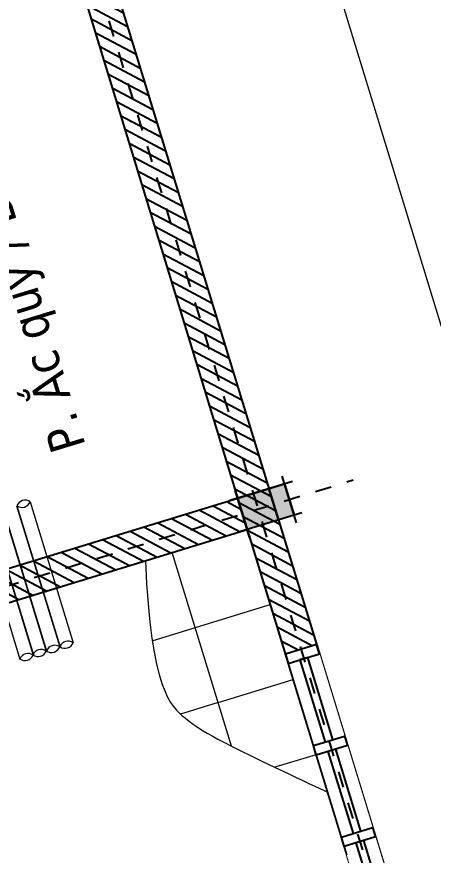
# Model space of a CAD drawing. Header units: inches. Extents: x 543393 to 2689207, y 1841861 to 9121372.
# Drawn here: x 547522.07 to 547524.61, y 1841965.39 to 1841970.52 of the extents above; entities that cross this region are included whole.
import ezdxf
from ezdxf.enums import TextEntityAlignment as Align

# ---------------------------------------------------------------- set-up
doc = ezdxf.new("R2010")
doc.units = ezdxf.units.IN
doc.header["$MEASUREMENT"] = 0
doc.set_wipeout_variables(frame=1)
doc.linetypes.add('ACAD_ISO04W100', pattern=[30, 24, -3, 0, -3])
for name, color, linetype, lineweight in [('00', 5, 'Continuous', 9), ('02 Xref HH1 NDK$0$00', 11, 'Continuous', 25), ('Kich thuoc', 8, 'Continuous', 18), ('MBXD$0$A-Wall', 31, 'Continuous', 18), ('MBXD$0$Tam HPL', 30, 'Continuous', 15), ('MUONG2', 9, 'Continuous', 9), ('TB moi', 3, 'Continuous', 9), ('TEXT_Phong', 1, 'Continuous', 20)]:
    doc.layers.add(name, color=color, linetype=linetype, lineweight=lineweight)
for name, color, linetype in [('02 Xref HH1 MBXD$0$0.0', 4, 'Continuous'), ('02 Xref HH1 MBXD$0$02', 8, 'Continuous'), ('02 Xref HH1 NDK$0$Nha_cot', 5, 'Continuous'), ('CENTER', 8, 'ACAD_ISO04W100'), ('MB NDK$0$MB NDK$0$Muong cap', 7, 'Continuous'), ('Noi that', 155, 'Continuous'), ('TUONG-ACO', 2, 'Continuous')]:
    doc.layers.add(name, color=color, linetype=linetype)
doc.styles.add('Tahoma-R', font='tahoma.ttf')

# ---------------------------------------------------------------- blocks, each defined once
blk = doc.blocks.new('02 Xref HH1 MBXD$0$XRF-HH1-NDK$0$A$C36057a99')
h = blk.add_hatch(color=256)
h.dxf.hatch_style = 1
h.paths.add_polyline_path([(-100, 0), (100, 0), (100, 300), (-100, 300)])
blk.add_lwpolyline([(-100, 0), (100, 0), (100, 300), (-100, 300)], close=True)
blk = doc.blocks.new('ssss')
at = {"layer": 'Noi that', "color": 152, "ltscale": 200}
blk.add_lwpolyline([(-98157.35999999977, -29814.38267590596), (-95757.35999999977, -29814.38267590608), (-95757.35999999977, -29614.38267590596), (-98157.35999999977, -29614.38267590608)], close=True, dxfattribs=at)
at = {"layer": 'TUONG-ACO', "color": 50, "ltscale": 200}
for p, q in [((-98157.35999999977, -29614.38267590596), (-98157.35999999977, -29814.38267590584)), ((-95757.35999999977, -29614.38267590596), (-95757.35999999977, -29814.38267590596))]:
    blk.add_line(p, q, dxfattribs=at)
blk.add_wipeout([(-98157.35999999977, -29614.38267590596), (-95757.35999999977, -29614.38267590596), (-95757.35999999977, -29814.382675906076), (-98157.35999999977, -29814.382675906076), (-98157.35999999977, -29614.38267590608)]).dxf.layer = 'MB NDK$0$MB NDK$0$Muong cap'
at = {"layer": 'Noi that', "color": 152, "ltscale": 200}
for points in [[(-98157.35999999977, -29614.38267590596), (-98097.35999999977, -29614.38267590608), (-98097.35999999977, -29814.38267590596), (-98157.35999999977, -29814.38267590596)], [(-97572.35999999977, -29614.38267590596), (-97512.35999999977, -29614.38267590596), (-97512.35999999977, -29814.38267590596), (-97572.35999999977, -29814.38267590596)], [(-96987.35999999977, -29614.38267590602), (-96927.35999999977, -29614.38267590602), (-96927.35999999977, -29814.38267590602), (-96987.35999999977, -29814.38267590602)], [(-96402.35999999977, -29614.38267590599), (-96342.35999999977, -29614.38267590596), (-96342.35999999977, -29814.38267590596), (-96402.35999999977, -29814.38267590596)], [(-95757.35999999977, -29614.38267590596), (-95817.35999999977, -29614.38267590596), (-95817.35999999977, -29814.38267590596), (-95757.35999999977, -29814.38267590596)]]:
    blk.add_lwpolyline(points, close=True, dxfattribs=at)
for points in [[(-97572.35999999977, -29689.38267590596), (-98097.35999999977, -29689.38267590596), (-98097.35999999977, -29739.38267590596), (-97572.35999999977, -29739.38267590596)], [(-96987.35999999977, -29689.38267590596), (-97512.35999999977, -29689.38267590596), (-97512.35999999977, -29739.38267590596), (-96987.35999999977, -29739.38267590596)], [(-96402.35999999977, -29689.38267590602), (-96927.35999999977, -29689.38267590602)], [(-96402.35999999977, -29689.38267590596), (-96417.35999999977, -29689.38267590596)], [(-96342.35999999977, -29739.38267590596), (-95817.35999999977, -29739.38267590596), (-95817.35999999977, -29689.38267590596), (-96342.35999999977, -29689.38267590596)], [(-96927.35999999977, -29739.38267590602), (-96402.35999999977, -29739.38267590602)], [(-96417.35999999977, -29739.38267590596), (-96402.35999999977, -29739.38267590596)]]:
    blk.add_lwpolyline(points, dxfattribs=at)
blk = doc.blocks.new('02 Xref HH1 NDK$0$333')
at = {"layer": '02 Xref HH1 NDK$0$Nha_cot'}
h = blk.add_hatch(color=256, dxfattribs=at)
h.paths.add_polyline_path([(-99.99999999998545, 99.99999999999818), (-99.99999999998545, 0), (100.0000000000146, 0), (100.0000000000146, 99.99999999999818)])
h.paths.add_polyline_path([(100.0000000000146, -200.0000000000018), (100.0000000000146, 0), (-99.99999999998545, 0), (-99.99999999998543, -200.0000000000018)])
for p, q in [((-99.99999999998545, 149.9999999999982), (-99.99999999998545, -250.0000000000018)), ((100.0000000000146, 149.9999999999982), (100.0000000000146, -250.0000000000018)), ((150.0000000000146, 99.99999999999818), (-149.9999999999854, 99.99999999999818)), ((100.0000000000146, 99.99999999999272), (-99.99999999998545, 99.99999999999272)), ((99.99999999998545, 0), (-99.99999999998545, 0)), ((150.0000000000146, -200.0000000000018), (-149.9999999999854, -200.0000000000018))]:
    blk.add_line(p, q, dxfattribs=at)
blk = doc.blocks.new('02 Xref HH1 NDK$0$khung')
at = {"layer": '02 Xref HH1 NDK$0$Nha_cot', "rotation": 180}
blk.add_blockref('02 Xref HH1 NDK$0$333', (25300.00000000001, -11549.99999999997), dxfattribs=at)
blk = doc.blocks.new('NDK1')
at = {"layer": '02 Xref HH1 MBXD$0$02'}
h = blk.add_hatch(dxfattribs=at)
h.set_pattern_fill('ANSI31', color=256, scale=500, angle=-90.00000000000001)
h.set_pattern_definition([(315, (239317.2439360879, 83643.51714219354), (44.19417382415923, 44.19417382415921), [])])
h.paths.add_polyline_path([(239217.2439360879, 82743.51714219354), (239417.2439360879, 82743.51714219354), (239417.2439360879, 83543.51714219354), (243117.2439360879, 83543.41400660147), (243117.2439360879, 83743.41400660147), (239217.2439360879, 83743.51714219354)])
h.paths.add_polyline_path([(239217.2439360879, 78543.51714219354), (239417.2439360879, 78543.51714219354), (239417.2439360879, 80343.51714219354), (239217.2439360879, 80343.51714219354)])
h.paths.add_polyline_path([(239217.2439360879, 74343.51714219354), (239417.2439360879, 74343.51714219354), (239417.2439360879, 76143.51714219354), (239217.2439360879, 76143.51714219354)])
h.paths.add_polyline_path([(239217.2439360879, 70143.51714219357), (239417.2439360879, 70143.51714219357), (239417.2439360879, 71943.51714219354), (239217.2439360879, 71943.51714219354)])
h.paths.add_polyline_path([(239217.2439360879, 65943.51714219354), (239417.2439360879, 65943.51714219354), (239417.2439360879, 67743.51714219354), (239217.2439360879, 67743.51714219354)])
h.paths.add_polyline_path([(239217.2439360879, 61743.51714219354), (239417.2439360879, 61743.51714219354), (239417.2439360879, 63543.51714219354), (239217.2439360879, 63543.51714219354)])
h.paths.add_polyline_path([(241617.2439360879, 54143.51714219354), (241617.2439360879, 54343.51714219354), (239417.2439360879, 54343.51714219354), (239417.2439360879, 59343.51714219354), (239217.2439360879, 59343.51714219354), (239217.2439360879, 54143.51714219354)])
h.paths.add_polyline_path([(245717.186538893, 54243.51714219351), (245717.186538893, 54343.51714219357), (243217.2439360879, 54343.51714219354), (243217.2439360879, 54143.51714219354), (245767.186538893, 54143.51714219354), (245767.186538893, 54243.51714219351)])
h = blk.add_hatch(dxfattribs=at)
h.set_pattern_fill('ANSI31', color=256, scale=500, angle=-90.00000000000001)
h.set_pattern_definition([(315, (239317.2439360879, 83243.51714219354), (44.19417382415923, 44.19417382415921), [])])
h.paths.add_polyline_path([(239417.2439360879, 58543.51714219354), (239417.2439360879, 58343.51714219354), (245417.2439360879, 58343.51714219354), (245417.2439360879, 58543.51714219354)])
blk.add_lwpolyline([(239417.243936088, 61743.51714219354), (239417.243936088, 59343.51714219354), (239217.243936088, 59343.51714219354), (239217.243936088, 61743.51714219354)], close=True)
at = {"layer": '02 Xref HH1 MBXD$0$0.0'}
for p, q in [((239217.2439360879, 54143.51714219354), (239217.2439360879, 83743.51714219354)), ((239417.2439360879, 54343.51714219354), (239417.2439360879, 83543.51714219354)), ((245417.2439360879, 58543.51714219354), (239417.2439360879, 58543.51714219354)), ((245417.2439360879, 58343.51714219354), (239417.2439360879, 58343.51714219354))]:
    blk.add_line(p, q, dxfattribs=at)
at = {"layer": 'CENTER', "color": 8, "ltscale": 0.015}
blk.add_line((250949.4446649298, 58443.5171421936), (238709.3855222972, 58443.5171421936), dxfattribs=at)
at = {"layer": 'MBXD$0$Tam HPL', "lineweight": 20}
for p, q in [((239897.2439360879, 59781.19274201136), (239897.243936088, 58543.51714219354)), ((239897.2439360879, 59503.51714219354), (240138.1404384536, 59503.51714219354)), ((240171.9473790171, 59023.51714219354), (239417.2439360879, 59023.51714219354)), ((239417.2439360879, 58543.51714219354), (240068.8293927713, 58543.51714219354))]:
    blk.add_line(p, q, dxfattribs=at)
at = {"layer": 'MUONG2', "lineweight": 20}
for p, q in [((240637.6314262023, 57992.91104755146), (240637.6314262026, 58894.12323683561)), ((240721.6314262025, 57992.91104755164), (240721.6314262026, 58894.12323683579)), ((240723.993771348, 57992.91104755181), (240723.9937713483, 58894.12323683561)), ((240807.9937713483, 57992.91104755181), (240807.9937713483, 58894.12323683579)), ((240807.9937713481, 57992.91104755158), (240807.9937713483, 58894.12323683573)), ((240810.3561164937, 57992.91104755175), (240810.356116494, 58894.12323683556)), ((240891.9937713483, 57992.91104755158), (240891.9937713485, 58894.12323683573)), ((240894.3561164939, 57992.91104755175), (240894.3561164942, 58894.12323683556)), ((240894.3561164939, 57992.91104755175), (240894.356116494, 58894.12323683573)), ((240978.3561164941, 57992.91104755175), (240978.3561164942, 58894.12323683573))]:
    blk.add_line(p, q, dxfattribs=at)
for centre, start, end in [((240679.6314262025, 58861.3922803397), 37.92958899119797, 142.070411008802), ((240765.9937713481, 58861.3922803397), 37.92958899119797, 142.070411008802), ((240852.3561164938, 58861.39228033964), 37.92958899119797, 142.070411008802), ((240936.356116494, 58861.39228033964), 37.92958899119797, 142.070411008802), ((240679.6314262025, 58926.85419333194), 217.929588991198, 322.0704110088021), ((240765.9937713482, 58926.85419333194), 217.929588991198, 322.0704110088021), ((240852.3561164939, 58926.85419333188), 217.929588991198, 322.0704110088021), ((240936.3561164941, 58926.85419333188), 217.929588991198, 322.0704110088021), ((240679.6314262031, 57960.18009105491), 37.92958899119797, 142.070411008802), ((240679.6314262031, 58025.64200404732), 217.929588991198, 322.0704110088021)]:
    blk.add_arc(centre, 53.24768082421501, start, end, dxfattribs=at)
at = {"layer": '02 Xref HH1 MBXD$0$02', "xscale": -1, "rotation": 90}
blk.add_blockref('02 Xref HH1 MBXD$0$XRF-HH1-NDK$0$A$C36057a99', (239417.2439360879, 58443.51714219354), dxfattribs=at)
at = {"layer": 'TEXT_Phong', "lineweight": 20, "ltscale": 0.5, "style": 'Tahoma-R'}
blk.add_text('P. Ắc quy / Battery Room', height=216, rotation=270, dxfattribs=at).set_placement((240318.7014321054, 56168.02704402473), align=Align.MIDDLE_CENTER)
at = {"rotation": 270}
blk.add_blockref('ssss', (269031.6266119939, -36416.9528578062), dxfattribs=at)
at = {"layer": 'CENTER', "color": 8, "ltscale": 0.015}
blk.add_line((239317.2439360879, 53722.5562985695), (239317.2439360879, 84104.2383448125), dxfattribs=at)
at = {"layer": 'MBXD$0$A-Wall'}
blk.add_line((239417.2439360887, 58943.51714219371), (239417.2439360887, 59393.51714219371), dxfattribs=at)
at = {"layer": 'MBXD$0$Tam HPL', "lineweight": 20}
for p, q in [((239417.2439360879, 58943.5171421936), (239417.2439360879, 60623.5171421936)), ((239417.2439360879, 59983.51714219354), (239680.5737866955, 59983.51714219354)), ((239897.2439360879, 59503.51714219354), (239417.2439360879, 59503.51714219354))]:
    blk.add_line(p, q, dxfattribs=at)
blk.add_open_spline([(240068.8293927713, 58543.51714219354), (240268.0491633399, 59306.64941281112), (240093.568524666, 59577.09649456575), (240004.6955961297, 59690.96880223425), (239417.2439360879, 60223.51714219354), (239417.2439360879, 60223.51714219354)], degree=3, knots=[0.01071658736419489, 0.01071658736419489, 0.01071658736419489, 0.01071658736419489, 1, 2, 2.220106714114814, 2.220106714114814, 2.220106714114814, 2.220106714114814], dxfattribs=at)
at = {"layer": '02 Xref HH1 NDK$0$00', "lineweight": 20, "ltscale": 0.5, "rotation": 270}
blk.add_blockref('02 Xref HH1 NDK$0$khung', (250767.2439360879, 83743.5171421936), dxfattribs=at)
blk = doc.blocks.new('TBCH')
at = {"layer": '00', "lineweight": 13, "elevation": -6.71295704829249e-09}
blk.add_lwpolyline([(76280.98655059683, 49619.25912265724), (78030.98655059683, 49619.25912265724), (78030.98655059683, 54169.25912265724)], dxfattribs=at)

msp = doc.modelspace()

# ---------------------------------------------------------------- block references
at = {"layer": 'Kich thuoc', "xscale": 0.001, "yscale": 0.001, "zscale": 0.001, "rotation": 197.0123114188912}
msp.add_blockref('NDK1', (547735.2882945249, 1842093.41127151), dxfattribs=at)

# ---------------------------------------------------------------- next in the draw order: block references
at = {"layer": 'TB moi', "lineweight": 20, "xscale": -0.001, "yscale": 0.001, "zscale": 0.001, "rotation": 17.01231141889109}
msp.add_blockref('TBCH', (547614.512438249, 1841941.672433717), dxfattribs=at)

doc.saveas('drawing.dxf')
